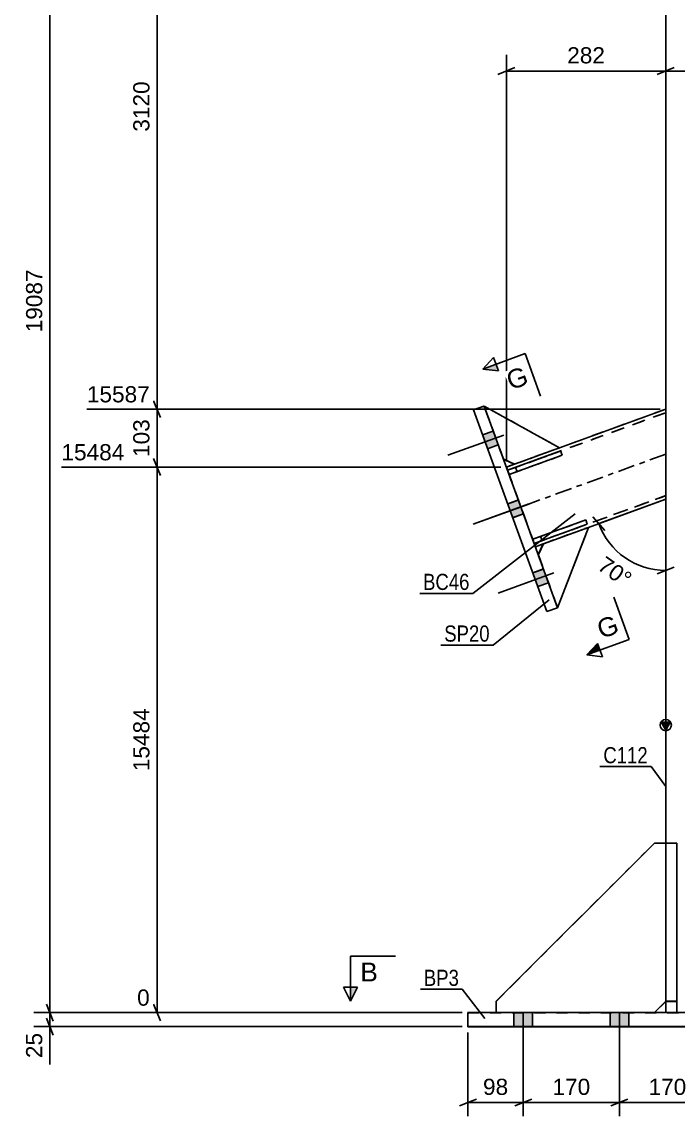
# Model space of a CAD drawing. Header units: millimetres. Extents: x -213 to 628, y -245 to 349.
# Drawn here: x 178.3 to 294.4, y -18.3 to 175.4 of the extents above; entities that cross this region are included whole.
import ezdxf

# ---------------------------------------------------------------- set-up
doc = ezdxf.new("R2010")
doc.units = ezdxf.units.MM
doc.linetypes.add('DXK_LINE_DOT2', pattern=[3.9198, 1.9599, -1.9599])
doc.linetypes.add('DXK_LINE_DOT3', pattern=[5.9187, 2.979, -0.9799, 0.9799, -0.9799])
doc.styles.add('Arial', font='ARIAL.TTF', dxfattribs={"height": 0.2})
doc.styles.add('Arial Narrow', font='ARIALN.TTF', dxfattribs={"height": 0.2})

# ---------------------------------------------------------------- blocks, each defined once
blk = doc.blocks.new('Part-284856677-1967 - 1873')
at = {"color": 2, "linetype": 'Continuous'}
for p, q in [((268.65, 83.82), (278.04, 87.24)), ((278.32, 86.49), (278.04, 87.24)), ((278.32, 86.49), (268.92, 83.07)), ((268.92, 83.07), (268.65, 83.82)), ((268.92, 83.07), (270.33, 83.58))]:
    blk.add_line(p, q, dxfattribs=at)
at = {"color": 7, "linetype": 'DXK_LINE_DOT2'}
for p, q in [((278.04, 87.24), (270.06, 84.33)), ((270.33, 83.58), (278.32, 86.49)), ((270.06, 84.33), (268.65, 83.82)), ((268.92, 83.07), (268.65, 83.82)), ((268.65, 83.82), (268.65, 83.82)), ((270.33, 83.58), (270.06, 84.33)), ((268.92, 83.07), (268.92, 83.07)), ((268.92, 83.07), (268.92, 83.07))]:
    blk.add_line(p, q, dxfattribs=at)
blk = doc.blocks.new('Part-284856677-1968 - 1873')
at = {"color": 7, "linetype": 'DXK_LINE_DOT2'}
for p, q in [((273.6, 99.45), (264.2, 96.03)), ((265.61, 96.55), (273.6, 99.45)), ((273.6, 99.45), (273.87, 98.7)), ((264.47, 95.28), (273.87, 98.7)), ((273.87, 98.7), (265.88, 95.8)), ((264.2, 96.03), (265.61, 96.55)), ((264.2, 96.03), (264.2, 96.03)), ((264.2, 96.03), (264.47, 95.28)), ((264.2, 96.03), (264.47, 95.28)), ((265.88, 95.8), (264.47, 95.28)), ((264.47, 95.28), (264.47, 95.28)), ((265.61, 96.55), (265.88, 95.8))]:
    blk.add_line(p, q, dxfattribs=at)
blk = doc.blocks.new('Part-284856677-2277 - 1873')
at = {"color": 7, "linetype": 'DXK_LINE_DOT2'}
for p, q in [((278.52, 85.92), (270.54, 83.02)), ((270.54, 83.02), (278.52, 85.92)), ((273.06, 71.7), (278.52, 85.92)), ((273.06, 71.7), (278.52, 85.92)), ((278.52, 85.92), (278.52, 85.92)), ((270.54, 83.02), (269.64, 81.09)), ((269.64, 81.09), (270.54, 83.02)), ((270.54, 83.02), (270.54, 83.02)), ((273.06, 71.7), (269.64, 81.09)), ((269.64, 81.09), (269.64, 81.09)), ((273.06, 71.7), (269.64, 81.09))]:
    blk.add_line(p, q, dxfattribs=at)
at = {"color": 2, "linetype": 'Continuous'}
blk.add_line((273.06, 71.7), (273.06, 71.7), dxfattribs=at)
blk.add_line((273.06, 71.7), (273.06, 71.7), dxfattribs=at)
blk.add_line((273.06, 71.7), (273.06, 71.7), dxfattribs=at)
blk = doc.blocks.new('Bolt-284856677-2093 - 1873')
at = {"linetype": 'Continuous'}
for points in [[(265.34, -2.49), (268.64, -2.49), (268.64, 0.01), (265.34, 0.01)], [(265.34, -2.49), (268.64, -2.49), (268.64, 0.01), (265.34, 0.01)], [(265.34, -2.49), (268.64, -2.49), (268.64, 0.01), (265.34, 0.01)], [(265.34, -2.5), (268.64, -2.5), (268.64, 0), (265.34, 0)], [(282.34, -2.49), (285.64, -2.49), (285.64, 0.01), (282.34, 0.01)], [(282.34, -2.49), (285.64, -2.49), (285.64, 0.01), (282.34, 0.01)], [(282.34, -2.49), (285.64, -2.49), (285.64, 0.01), (282.34, 0.01)], [(282.34, -2.5), (285.64, -2.5), (285.64, 0), (282.34, 0)], [(299.34, -2.49), (302.64, -2.49), (302.64, 0.01), (299.34, 0.01)], [(299.34, -2.49), (302.64, -2.49), (302.64, 0.01), (299.34, 0.01)], [(325.54, -2.49), (328.84, -2.49), (328.84, 0.01), (325.54, 0.01)], [(325.54, -2.49), (328.84, -2.49), (328.84, 0.01), (325.54, 0.01)], [(355.54, -2.49), (358.84, -2.49), (358.84, 0.01), (355.54, 0.01)], [(355.54, -2.49), (358.84, -2.49), (358.84, 0.01), (355.54, 0.01)], [(381.74, -2.49), (385.04, -2.49), (385.04, 0.01), (381.74, 0.01)], [(381.74, -2.49), (385.04, -2.49), (385.04, 0.01), (381.74, 0.01)], [(398.74, -2.49), (402.04, -2.49), (402.04, 0.01), (398.74, 0.01)], [(398.74, -2.49), (402.04, -2.49), (402.04, 0.01), (398.74, 0.01)], [(398.74, -2.49), (402.04, -2.49), (402.04, 0.01), (398.74, 0.01)], [(398.74, -2.5), (402.04, -2.5), (402.04, 0), (398.74, 0)], [(415.74, -2.49), (419.04, -2.49), (419.04, 0.01), (415.74, 0.01)], [(415.74, -2.49), (419.04, -2.49), (419.04, 0.01), (415.74, 0.01)], [(415.74, -2.49), (419.04, -2.49), (419.04, 0.01), (415.74, 0.01)], [(415.74, -2.5), (419.04, -2.5), (419.04, 0), (415.74, 0)], [(265.34, -2.5), (268.64, -2.5), (268.64, 0), (265.34, 0)], [(265.34, -2.51), (268.64, -2.51), (268.64, -0.01), (265.34, -0.01)], [(265.34, -2.51), (268.64, -2.51), (268.64, -0.01), (265.34, -0.01)], [(265.34, -2.51), (268.64, -2.51), (268.64, -0.01), (265.34, -0.01)], [(282.34, -2.5), (285.64, -2.5), (285.64, 0), (282.34, 0)], [(282.34, -2.51), (285.64, -2.51), (285.64, -0.01), (282.34, -0.01)], [(282.34, -2.51), (285.64, -2.51), (285.64, -0.01), (282.34, -0.01)], [(282.34, -2.51), (285.64, -2.51), (285.64, -0.01), (282.34, -0.01)], [(299.34, -2.51), (302.64, -2.51), (302.64, -0.01), (299.34, -0.01)], [(299.34, -2.51), (302.64, -2.51), (302.64, -0.01), (299.34, -0.01)], [(325.54, -2.51), (328.84, -2.51), (328.84, -0.01), (325.54, -0.01)], [(325.54, -2.51), (328.84, -2.51), (328.84, -0.01), (325.54, -0.01)], [(355.54, -2.51), (358.84, -2.51), (358.84, -0.01), (355.54, -0.01)], [(355.54, -2.51), (358.84, -2.51), (358.84, -0.01), (355.54, -0.01)], [(381.74, -2.51), (385.04, -2.51), (385.04, -0.01), (381.74, -0.01)], [(381.74, -2.51), (385.04, -2.51), (385.04, -0.01), (381.74, -0.01)], [(398.74, -2.5), (402.04, -2.5), (402.04, 0), (398.74, 0)], [(398.74, -2.51), (402.04, -2.51), (402.04, -0.01), (398.74, -0.01)], [(398.74, -2.51), (402.04, -2.51), (402.04, -0.01), (398.74, -0.01)], [(398.74, -2.51), (402.04, -2.51), (402.04, -0.01), (398.74, -0.01)], [(415.74, -2.5), (419.04, -2.5), (419.04, 0), (415.74, 0)], [(415.74, -2.51), (419.04, -2.51), (419.04, -0.01), (415.74, -0.01)], [(415.74, -2.51), (419.04, -2.51), (419.04, -0.01), (415.74, -0.01)], [(415.74, -2.51), (419.04, -2.51), (419.04, -0.01), (415.74, -0.01)]]:
    blk.add_hatch(color=1, dxfattribs=at).paths.add_polyline_path(points)
at = {"color": 1, "linetype": 'Continuous'}
for p, q in [((265.34, -2.49), (265.34, 0.01)), ((265.34, -2.49), (265.34, 0.01)), ((265.34, -2.49), (265.34, 0.01)), ((265.34, -2.5), (265.34, 0)), ((266.99, -4.39), (266.99, 0.01)), ((266.99, -4.39), (266.99, 0.01)), ((266.99, -4.39), (266.99, 0.01)), ((266.99, -4.4), (266.99, 0)), ((268.64, -2.49), (268.64, 0.01)), ((268.64, -2.49), (268.64, 0.01)), ((268.64, -2.49), (268.64, 0.01)), ((268.64, -2.5), (268.64, 0)), ((282.34, -2.49), (282.34, 0.01)), ((282.34, -2.49), (282.34, 0.01)), ((282.34, -2.49), (282.34, 0.01)), ((282.34, -2.5), (282.34, 0)), ((283.99, -4.39), (283.99, 0.01)), ((283.99, -4.39), (283.99, 0.01)), ((283.99, -4.39), (283.99, 0.01)), ((283.99, -4.4), (283.99, 0)), ((285.64, -2.49), (285.64, 0.01)), ((285.64, -2.49), (285.64, 0.01)), ((285.64, -2.49), (285.64, 0.01)), ((285.64, -2.5), (285.64, 0)), ((299.34, -2.49), (299.34, 0.01)), ((299.34, -2.49), (299.34, 0.01)), ((300.99, -4.39), (300.99, 0.01)), ((300.99, -4.39), (300.99, 0.01)), ((302.64, -2.49), (302.64, 0.01)), ((302.64, -2.49), (302.64, 0.01)), ((325.54, -2.49), (325.54, 0.01)), ((325.54, -2.49), (325.54, 0.01)), ((327.19, -4.39), (327.19, 0.01)), ((327.19, -4.39), (327.19, 0.01)), ((328.84, -2.49), (328.84, 0.01)), ((328.84, -2.49), (328.84, 0.01)), ((355.54, -2.49), (355.54, 0.01)), ((355.54, -2.49), (355.54, 0.01)), ((357.19, -4.39), (357.19, 0.01)), ((357.19, -4.39), (357.19, 0.01)), ((358.84, -2.49), (358.84, 0.01)), ((358.84, -2.49), (358.84, 0.01)), ((381.74, -2.49), (381.74, 0.01)), ((381.74, -2.49), (381.74, 0.01)), ((383.39, -4.39), (383.39, 0.01)), ((383.39, -4.39), (383.39, 0.01)), ((385.04, -2.49), (385.04, 0.01)), ((385.04, -2.49), (385.04, 0.01)), ((398.74, -2.49), (398.74, 0.01)), ((398.74, -2.49), (398.74, 0.01)), ((398.74, -2.49), (398.74, 0.01)), ((398.74, -2.5), (398.74, 0)), ((400.39, -4.39), (400.39, 0.01)), ((400.39, -4.39), (400.39, 0.01)), ((400.39, -4.39), (400.39, 0.01)), ((400.39, -4.4), (400.39, 0)), ((402.04, -2.49), (402.04, 0.01)), ((402.04, -2.49), (402.04, 0.01)), ((402.04, -2.49), (402.04, 0.01)), ((402.04, -2.5), (402.04, 0)), ((415.74, -2.49), (415.74, 0.01)), ((415.74, -2.49), (415.74, 0.01)), ((415.74, -2.49), (415.74, 0.01)), ((415.74, -2.5), (415.74, 0)), ((417.39, -4.39), (417.39, 0.01)), ((417.39, -4.39), (417.39, 0.01)), ((417.39, -4.39), (417.39, 0.01)), ((417.39, -4.4), (417.39, 0)), ((419.04, -2.49), (419.04, 0.01)), ((419.04, -2.49), (419.04, 0.01)), ((419.04, -2.49), (419.04, 0.01)), ((419.04, -2.5), (419.04, 0)), ((265.34, -2.5), (265.34, 0)), ((265.34, -2.51), (265.34, -0.01)), ((265.34, -2.51), (265.34, -0.01)), ((265.34, -2.51), (265.34, -0.01)), ((266.99, -4.4), (266.99, 0)), ((266.99, -4.41), (266.99, -0.01)), ((266.99, -4.41), (266.99, -0.01)), ((266.99, -4.41), (266.99, -0.01)), ((268.64, -2.5), (268.64, 0)), ((268.64, -2.51), (268.64, -0.01)), ((268.64, -2.51), (268.64, -0.01)), ((268.64, -2.51), (268.64, -0.01)), ((282.34, -2.5), (282.34, 0)), ((282.34, -2.51), (282.34, -0.01)), ((282.34, -2.51), (282.34, -0.01)), ((282.34, -2.51), (282.34, -0.01)), ((283.99, -4.4), (283.99, 0)), ((283.99, -4.41), (283.99, -0.01)), ((283.99, -4.41), (283.99, -0.01)), ((283.99, -4.41), (283.99, -0.01)), ((285.64, -2.5), (285.64, 0)), ((285.64, -2.51), (285.64, -0.01)), ((285.64, -2.51), (285.64, -0.01)), ((285.64, -2.51), (285.64, -0.01)), ((299.34, -2.51), (299.34, -0.01)), ((299.34, -2.51), (299.34, -0.01)), ((300.99, -4.41), (300.99, -0.01)), ((300.99, -4.41), (300.99, -0.01)), ((302.64, -2.51), (302.64, -0.01)), ((302.64, -2.51), (302.64, -0.01)), ((325.54, -2.51), (325.54, -0.01)), ((325.54, -2.51), (325.54, -0.01)), ((327.19, -4.41), (327.19, -0.01)), ((327.19, -4.41), (327.19, -0.01)), ((328.84, -2.51), (328.84, -0.01)), ((328.84, -2.51), (328.84, -0.01)), ((355.54, -2.51), (355.54, -0.01)), ((355.54, -2.51), (355.54, -0.01)), ((357.19, -4.41), (357.19, -0.01)), ((357.19, -4.41), (357.19, -0.01)), ((358.84, -2.51), (358.84, -0.01)), ((358.84, -2.51), (358.84, -0.01)), ((381.74, -2.51), (381.74, -0.01)), ((381.74, -2.51), (381.74, -0.01)), ((383.39, -4.41), (383.39, -0.01)), ((383.39, -4.41), (383.39, -0.01)), ((385.04, -2.51), (385.04, -0.01)), ((385.04, -2.51), (385.04, -0.01)), ((398.74, -2.5), (398.74, 0)), ((398.74, -2.51), (398.74, -0.01)), ((398.74, -2.51), (398.74, -0.01)), ((398.74, -2.51), (398.74, -0.01)), ((400.39, -4.4), (400.39, 0)), ((400.39, -4.41), (400.39, -0.01)), ((400.39, -4.41), (400.39, -0.01)), ((400.39, -4.41), (400.39, -0.01)), ((402.04, -2.5), (402.04, 0)), ((402.04, -2.51), (402.04, -0.01)), ((402.04, -2.51), (402.04, -0.01)), ((402.04, -2.51), (402.04, -0.01)), ((415.74, -2.5), (415.74, 0)), ((415.74, -2.51), (415.74, -0.01)), ((415.74, -2.51), (415.74, -0.01)), ((415.74, -2.51), (415.74, -0.01)), ((417.39, -4.4), (417.39, 0)), ((417.39, -4.41), (417.39, -0.01)), ((417.39, -4.41), (417.39, -0.01)), ((417.39, -4.41), (417.39, -0.01)), ((419.04, -2.5), (419.04, 0)), ((419.04, -2.51), (419.04, -0.01)), ((419.04, -2.51), (419.04, -0.01)), ((419.04, -2.51), (419.04, -0.01))]:
    blk.add_line(p, q, dxfattribs=at)
blk = doc.blocks.new('Part-284856677-1966 - 1873')
at = {"color": 2, "linetype": 'Continuous'}
for p, q in [((264.2, 96.04), (273.6, 99.46)), ((273.87, 98.71), (273.6, 99.46)), ((273.87, 98.71), (264.47, 95.29)), ((264.47, 95.29), (264.2, 96.04)), ((264.48, 95.29), (265.88, 95.8))]:
    blk.add_line(p, q, dxfattribs=at)
at = {"color": 7, "linetype": 'DXK_LINE_DOT2'}
for p, q in [((273.6, 99.46), (265.61, 96.55)), ((265.88, 95.8), (273.87, 98.71)), ((265.61, 96.55), (264.2, 96.04)), ((264.47, 95.29), (264.2, 96.04)), ((264.2, 96.04), (264.2, 96.04)), ((264.47, 95.29), (264.48, 95.29)), ((264.47, 95.29), (264.47, 95.29)), ((265.88, 95.8), (265.61, 96.55))]:
    blk.add_line(p, q, dxfattribs=at)
blk = doc.blocks.new('Part-284856677-1991 - 1873')
at = {"color": 2, "linetype": 'Continuous'}
for p, q in [((257.19, -2.52), (257.19, 0.02)), ((257.19, 0.02), (427.19, 0.02)), ((427.19, -2.52), (427.19, 0.02)), ((257.19, -2.48), (257.19, -2.52)), ((427.19, -2.48), (257.19, -2.48)), ((257.19, -2.52), (427.19, -2.52)), ((427.19, -2.48), (427.19, -2.52))]:
    blk.add_line(p, q, dxfattribs=at)
at = {"color": 7, "linetype": 'DXK_LINE_DOT2'}
blk.add_line((257.19, -0.02), (427.19, -0.02), dxfattribs=at)
blk = doc.blocks.new('Part-284856677-1992 - 1873')
at = {"color": 2, "linetype": 'Continuous'}
for p, q in [((292.19, 30.01), (292.19, 0.01)), ((292.19, 30.01), (294.19, 30.01)), ((294.19, 30.01), (294.19, 0.01)), ((292.19, 2.01), (294.19, 2.01))]:
    blk.add_line(p, q, dxfattribs=at)
at = {"color": 7, "linetype": 'DXK_LINE_DOT2'}
for p, q in [((294.19, 30.01), (292.19, 30.01)), ((292.19, 2.01), (294.19, 2.01)), ((292.19, 0.01), (292.19, 0.01)), ((292.19, 0.01), (294.19, 0.01)), ((294.19, 0.01), (292.19, 0.01)), ((294.19, 0.01), (294.19, 0.01))]:
    blk.add_line(p, q, dxfattribs=at)
blk = doc.blocks.new('Part-284856677-1993 - 1873')
at = {"color": 7, "linetype": 'DXK_LINE_DOT2'}
for p, q in [((262.19, 1.99), (290.19, 29.99)), ((290.19, 29.99), (262.19, 1.99)), ((290.19, 29.99), (292.19, 29.99)), ((290.19, 29.99), (290.19, 29.99)), ((292.19, 29.99), (290.19, 29.99)), ((292.19, 29.99), (292.19, 1.99)), ((262.19, -0.01), (262.19, 1.99)), ((292.19, 1.99), (290.19, -0.01)), ((290.19, -0.01), (290.21, 0.02)), ((290.19, -0.01), (262.19, -0.01)), ((262.19, -0.01), (290.19, -0.01)), ((290.19, -0.01), (290.19, -0.01))]:
    blk.add_line(p, q, dxfattribs=at)
at = {"color": 2, "linetype": 'Continuous'}
blk.add_line((290.21, 0.02), (292.19, 1.99), dxfattribs=at)
blk = doc.blocks.new('Part-284856677-2217 - 1873')
at = {"color": 2, "linetype": 'Continuous'}
for p, q in [((258.18, 106.73), (260.06, 107.41)), ((258.18, 106.72), (258.18, 106.73)), ((258.18, 106.73), (271.18, 71.02)), ((258.18, 106.72), (258.19, 106.72)), ((258.18, 106.72), (271.18, 71.01)), ((260.06, 107.41), (273.06, 71.7)), ((273.06, 71.7), (271.18, 71.02)), ((273.06, 71.69), (273.06, 71.7)), ((271.18, 71.01), (273.06, 71.69)), ((271.18, 71.02), (271.18, 71.01)), ((273.06, 71.69), (273.06, 71.7))]:
    blk.add_line(p, q, dxfattribs=at)
at = {"color": 7, "linetype": 'DXK_LINE_DOT2'}
for p in [(258.19, 106.72), (260.06, 107.41), (273.06, 71.7)]:
    blk.add_line(p, (260.06, 107.4), dxfattribs=at)
blk = doc.blocks.new('Part-284856677-1996 - 1873')
at = {"color": 7, "linetype": 'DXK_LINE_DOT2'}
for p, q in [((292.19, 29.99), (292.19, -0.01)), ((292.19, 29.99), (294.19, 29.99)), ((294.19, 29.99), (292.19, 29.99)), ((294.19, 29.99), (294.19, -0.01)), ((292.19, 1.99), (294.19, 1.99)), ((292.19, 1.99), (294.19, 1.99)), ((292.19, -0.01), (292.19, 0.02)), ((294.19, -0.01), (294.19, 0.02)), ((294.19, -0.01), (292.19, -0.01)), ((292.19, -0.01), (294.19, -0.01))]:
    blk.add_line(p, q, dxfattribs=at)
blk = doc.blocks.new('Part-284856677-1997 - 1873')
at = {"color": 2, "linetype": 'Continuous'}
for p, q in [((290.19, 30.01), (262.19, 2.01)), ((290.19, 30.01), (290.19, 30.01)), ((292.19, 30.01), (290.19, 30.01)), ((262.19, 2.01), (262.19, 2.01)), ((262.19, 2.01), (262.19, 0.02)), ((290.19, 0.02), (292.19, 2.01))]:
    blk.add_line(p, q, dxfattribs=at)
at = {"color": 7, "linetype": 'DXK_LINE_DOT2'}
for p, q in [((262.19, 2.01), (290.19, 30.01)), ((290.19, 30.01), (292.19, 30.01)), ((292.19, 30.01), (292.19, 2.01)), ((292.19, 2.01), (290.19, 0.01)), ((262.19, 0.02), (262.19, 0.01)), ((290.19, 0.01), (262.19, 0.01)), ((262.19, 0.01), (290.19, 0.01)), ((290.19, 0.01), (290.19, 0.02)), ((290.19, 0.01), (290.19, 0.01))]:
    blk.add_line(p, q, dxfattribs=at)
blk = doc.blocks.new('Part-284856677-2086 - 1873')
at = {"linetype": 'Continuous'}
blk.add_hatch(color=2, dxfattribs=at).paths.add_polyline_path([(292.19, 50.02), (291.39, 51.42), (292.99, 51.42)])
at = {"color": 2, "linetype": 'Continuous'}
for p, q in [((292.19, 252.06), (292.19, 168.44)), ((292.19, 167.44), (292.19, 51.01)), ((292.19, 50.02), (291.39, 51.42)), ((291.39, 51.42), (292.99, 51.42)), ((292.99, 51.42), (292.19, 50.02)), ((292.19, 50.01), (292.19, 30.01))]:
    blk.add_line(p, q, dxfattribs=at)
at = {"color": 7, "linetype": 'DXK_LINE_DOT2'}
for p, q in [((292.19, 30.01), (292.19, -0.01)), ((292.19, -0.01), (292.19, 0.01)), ((292.55, 0.01), (292.19, 0.01)), ((293.59, 0.01), (292.55, 0.01)), ((295.15, 0.01), (293.59, 0.01)), ((292.19, -0.01), (292.55, -0.01)), ((292.55, -0.01), (293.59, -0.01)), ((293.59, -0.01), (295.15, -0.01))]:
    blk.add_line(p, q, dxfattribs=at)
at = {"color": 2, "linetype": 'Continuous'}
blk.add_circle((292.19, 50.92), 1, dxfattribs=at)
blk = doc.blocks.new('Part-284856677-2207 - 1873')
at = {"color": 7, "linetype": 'DXK_LINE_DOT2'}
for p, q in [((292.19, 106.86), (264, 96.6)), ((292.19, 106.86), (292.19, 106.86)), ((292.19, 106.86), (292.19, 90.9)), ((264.2, 96.03), (292.19, 106.22)), ((292.19, 106.22), (264.2, 96.04)), ((273.39, 100.02), (265.41, 97.11)), ((264, 96.6), (264, 96.6)), ((264.03, 96.51), (264, 96.6)), ((264, 96.6), (264.03, 96.51)), ((264.12, 96.27), (264.03, 96.51)), ((264.03, 96.51), (264.12, 96.27)), ((264.25, 95.9), (264.12, 96.27)), ((264.12, 96.27), (264.2, 96.03)), ((264.2, 96.04), (264.2, 96.03)), ((264.2, 96.04), (264.22, 95.99)), ((264.2, 96.03), (268.87, 83.2)), ((264.22, 95.99), (264.2, 96.03)), ((264.22, 95.99), (264.26, 95.87)), ((264.26, 95.87), (264.22, 95.99)), ((264.25, 95.9), (268.87, 83.2)), ((264.26, 95.87), (268.79, 83.41)), ((264.26, 95.87), (264.33, 95.69)), ((264.33, 95.69), (268.86, 83.23)), ((292.19, 91.54), (268.92, 83.07)), ((268.92, 83.07), (292.19, 91.53)), ((278.52, 85.92), (270.53, 83.02)), ((278.52, 85.93), (270.54, 83.02)), ((268.86, 83.23), (268.79, 83.41)), ((268.86, 83.23), (268.91, 83.11)), ((268.91, 83.11), (268.86, 83.23)), ((268.87, 83.2), (269.01, 82.83)), ((269.01, 82.84), (268.87, 83.2)), ((268.91, 83.11), (268.92, 83.07)), ((268.92, 83.07), (268.91, 83.11)), ((268.92, 83.07), (268.92, 83.07)), ((269.1, 82.59), (269.01, 82.84)), ((269.01, 82.83), (269.1, 82.59)), ((269.1, 82.59), (269.13, 82.5)), ((269.13, 82.5), (269.1, 82.59)), ((269.13, 82.5), (269.13, 82.5)), ((269.13, 82.5), (269.13, 82.5))]:
    blk.add_line(p, q, dxfattribs=at)
at = {"color": 2, "linetype": 'Continuous'}
for p, q in [((292.19, 106.86), (273.39, 100.02)), ((265.41, 97.11), (264, 96.6)), ((292.19, 90.9), (278.52, 85.93)), ((292.19, 90.9), (278.52, 85.92)), ((270.54, 83.02), (269.13, 82.5)), ((270.53, 83.02), (269.13, 82.5))]:
    blk.add_line(p, q, dxfattribs=at)
at = {"color": 7, "linetype": 'DXK_LINE_DOT3'}
blk.add_line((292.19, 98.88), (266.56, 89.55), dxfattribs=at)
blk = doc.blocks.new('Bolt-284856677-2218 - 1873')
at = {"linetype": 'Continuous'}
for points in [[(262.56, 100.54), (261.67, 102.99), (259.79, 102.3), (260.68, 99.86)], [(262.56, 100.55), (261.67, 102.99), (259.79, 102.31), (260.68, 99.86)], [(262.56, 100.55), (261.67, 102.99), (259.79, 102.31), (260.68, 99.86)], [(267.01, 88.33), (266.12, 90.78), (264.24, 90.09), (265.13, 87.65)], [(267.01, 88.33), (266.12, 90.77), (264.24, 90.09), (265.13, 87.64)], [(271.45, 76.11), (270.56, 78.56), (268.68, 77.87), (269.57, 75.43)], [(271.45, 76.12), (270.56, 78.56), (268.68, 77.88), (269.57, 75.43)], [(271.45, 76.11), (270.56, 78.55), (268.68, 77.87), (269.57, 75.43)]]:
    blk.add_hatch(color=1, dxfattribs=at).paths.add_polyline_path(points)
at = {"color": 1, "linetype": 'Continuous'}
for p, q in [((261.67, 102.99), (259.79, 102.3)), ((261.67, 102.99), (259.79, 102.31)), ((261.67, 102.99), (259.79, 102.31)), ((263.52, 102.28), (253.66, 98.69)), ((263.52, 102.28), (253.66, 98.69)), ((263.52, 102.28), (253.66, 98.69)), ((262.56, 100.55), (260.68, 99.86)), ((262.56, 100.55), (260.68, 99.86)), ((262.56, 100.54), (260.68, 99.86)), ((267.97, 90.07), (258.1, 86.48)), ((267.97, 90.06), (258.1, 86.47)), ((266.12, 90.78), (264.24, 90.09)), ((266.12, 90.77), (264.24, 90.09)), ((267.01, 88.33), (265.13, 87.64)), ((267.01, 88.33), (265.13, 87.65)), ((272.42, 77.85), (262.55, 74.25)), ((272.42, 77.85), (262.55, 74.26)), ((272.42, 77.85), (262.55, 74.26)), ((270.56, 78.56), (268.68, 77.87)), ((270.56, 78.56), (268.68, 77.88)), ((270.56, 78.55), (268.68, 77.87)), ((271.45, 76.12), (269.57, 75.43)), ((271.45, 76.11), (269.57, 75.43)), ((271.45, 76.11), (269.57, 75.43))]:
    blk.add_line(p, q, dxfattribs=at)
blk = doc.blocks.new('Part-284856677-2278 - 1873')
at = {"color": 2, "linetype": 'Continuous'}
for p, q in [((270.54, 83.02), (278.52, 85.93)), ((273.06, 71.7), (278.52, 85.93)), ((278.52, 85.93), (278.52, 85.93)), ((269.64, 81.1), (270.54, 83.02)), ((270.54, 83.02), (270.54, 83.02)), ((273.06, 71.7), (273.06, 71.7)), ((273.06, 71.7), (273.06, 71.7)), ((273.06, 71.7), (273.06, 71.7))]:
    blk.add_line(p, q, dxfattribs=at)
at = {"color": 7, "linetype": 'DXK_LINE_DOT2'}
for p, q in [((270.54, 83.02), (278.52, 85.93)), ((273.06, 71.7), (278.52, 85.93)), ((269.64, 81.1), (270.54, 83.02)), ((269.64, 81.1), (269.64, 81.1)), ((273.06, 71.7), (269.64, 81.1)), ((269.64, 81.1), (269.64, 81.1)), ((273.06, 71.7), (269.64, 81.1)), ((273.06, 71.7), (273.06, 71.7)), ((273.06, 71.7), (273.06, 71.7))]:
    blk.add_line(p, q, dxfattribs=at)
blk = doc.blocks.new('Part-284856677-2279 - 1873')
at = {"color": 7, "linetype": 'DXK_LINE_DOT2'}
for p, q in [((263.48, 98.01), (260.06, 107.4)), ((260.06, 107.4), (273.39, 100.02)), ((260.06, 107.4), (260.06, 107.4)), ((260.06, 107.4), (263.48, 98.01)), ((273.39, 100.02), (260.06, 107.4)), ((273.39, 100.02), (265.41, 97.11)), ((265.41, 97.11), (273.39, 100.02)), ((273.39, 100.02), (273.39, 100.02)), ((265.41, 97.11), (263.48, 98.01)), ((263.48, 98.01), (263.48, 98.01)), ((263.48, 98.01), (263.49, 98.01)), ((265.4, 97.11), (265.41, 97.11)), ((265.41, 97.11), (265.41, 97.11))]:
    blk.add_line(p, q, dxfattribs=at)
at = {"color": 2, "linetype": 'Continuous'}
blk.add_line((263.49, 98.01), (265.4, 97.11), dxfattribs=at)
blk = doc.blocks.new('Part-284856677-2280 - 1873')
at = {"color": 2, "linetype": 'Continuous'}
for p, q in [((260.06, 107.41), (273.39, 100.02)), ((265.41, 97.11), (273.39, 100.02)), ((273.39, 100.02), (273.39, 100.02)), ((263.48, 98.01), (265.41, 97.11)), ((265.41, 97.11), (265.41, 97.11))]:
    blk.add_line(p, q, dxfattribs=at)
at = {"color": 7, "linetype": 'DXK_LINE_DOT2'}
for p, q in [((263.48, 98.01), (260.06, 107.41)), ((260.06, 107.41), (273.39, 100.02)), ((260.06, 107.41), (260.06, 107.41)), ((260.06, 107.41), (263.48, 98.01)), ((260.06, 107.41), (260.06, 107.41)), ((273.39, 100.02), (265.41, 97.11)), ((265.41, 97.11), (263.48, 98.01)), ((263.48, 98.01), (263.48, 98.01)), ((263.48, 98.01), (263.48, 98.01))]:
    blk.add_line(p, q, dxfattribs=at)
blk = doc.blocks.new('Part-284856677-2281 - 1873')
at = {"color": 7, "linetype": 'DXK_LINE_DOT2'}
for p, q in [((278.04, 87.24), (268.65, 83.82)), ((270.06, 84.33), (278.04, 87.24)), ((278.04, 87.24), (278.32, 86.49)), ((268.92, 83.06), (278.32, 86.49)), ((278.32, 86.49), (270.33, 83.58)), ((268.65, 83.82), (270.06, 84.33)), ((268.65, 83.82), (268.65, 83.82)), ((268.65, 83.82), (268.92, 83.07)), ((268.65, 83.82), (268.92, 83.06)), ((270.33, 83.58), (268.92, 83.07)), ((270.06, 84.33), (270.33, 83.58)), ((268.92, 83.06), (268.92, 83.07)), ((268.92, 83.06), (268.92, 83.06))]:
    blk.add_line(p, q, dxfattribs=at)
blk = doc.blocks.new('StraightDimension-284856677-2307 - 1873')
at = {"color": 7, "linetype": 'Continuous'}
for p, q in [((264, 97.6), (264, 169.59)), ((292.19, 121.02), (292.19, 169.59)), ((265.5, 167.34), (262.5, 166.14)), ((264, 166.74), (292.19, 166.74)), ((290.69, 166.14), (293.69, 167.34))]:
    blk.add_line(p, q, dxfattribs=at)
at = {"color": 0}
blk.add_wipeout([(282.03, 167.49), (282.03, 171.69), (274.16, 171.69), (274.16, 167.49)], dxfattribs=at)
at = {"color": 3, "style": 'Arial'}
blk.add_text('282', height=2.865, dxfattribs=at).set_placement((274.76, 168.09))
blk = doc.blocks.new('StraightDimension-284856677-2543 - 1873')
at = {"color": 7, "linetype": 'Continuous'}
for p, q in [((202.77, 212.53), (201.57, 215.53)), ((234.8, 214.03), (189.75, 214.03)), ((202.17, 106.86), (202.17, 214.03)), ((291.19, 106.86), (189.75, 106.86)), ((201.57, 108.36), (202.77, 105.36))]:
    blk.add_line(p, q, dxfattribs=at)
at = {"color": 0, "linetype": 'Continuous'}
blk.add_wipeout([(201.47, 214.63), (201.47, 218.83), (189.15, 218.83), (189.15, 214.63)], dxfattribs=at)
at = {"color": 0}
blk.add_wipeout([(201.42, 165.49), (197.22, 165.49), (197.22, 155.4), (201.42, 155.4)], dxfattribs=at)
at = {"color": 3, "linetype": 'Continuous', "style": 'Arial'}
blk.add_text('18707', height=2.865, dxfattribs=at).set_placement((189.75, 215.23))
at = {"color": 3, "style": 'Arial'}
blk.add_text('3120', height=2.865, rotation=90.0002, dxfattribs=at).set_placement((200.82, 156))
blk = doc.blocks.new('StraightDimension-284856677-2285 - 1873')
at = {"color": 7, "linetype": 'Continuous'}
for p, q in [((292.19, 121.02), (292.19, 169.59)), ((342.19, 155.66), (342.19, 169.59)), ((293.69, 167.34), (290.69, 166.14)), ((292.19, 166.74), (342.19, 166.74)), ((340.69, 166.14), (343.69, 167.34))]:
    blk.add_line(p, q, dxfattribs=at)
at = {"color": 0}
blk.add_wipeout([(321.12, 167.49), (321.12, 171.69), (313.25, 171.69), (313.25, 167.49)], dxfattribs=at)
at = {"color": 3, "style": 'Arial'}
blk.add_text('500', height=2.865, dxfattribs=at).set_placement((313.85, 168.09))
blk = doc.blocks.new('StraightDimension-284856677-2314 - 1873')
at = {"color": 7, "linetype": 'Continuous'}
for p, q in [((257.19, -3.52), (257.19, -18.33)), ((266.99, -2.25), (266.99, -18.33)), ((255.69, -16.53), (258.69, -15.33)), ((268.49, -15.33), (265.49, -16.53)), ((257.19, -15.93), (266.99, -15.93))]:
    blk.add_line(p, q, dxfattribs=at)
at = {"color": 0}
blk.add_wipeout([(264.91, -15.18), (264.91, -10.98), (259.26, -10.98), (259.26, -15.18)], dxfattribs=at)
at = {"color": 3, "style": 'Arial'}
blk.add_text('98', height=2.865, dxfattribs=at).set_placement((259.86, -14.58))
blk = doc.blocks.new('StraightDimension-284856677-2322 - 1873')
at = {"color": 7, "linetype": 'Continuous'}
for p, q in [((266.99, -2.25), (266.99, -18.33)), ((283.99, -4.35), (283.99, -18.33)), ((268.49, -15.33), (265.49, -16.53)), ((282.49, -16.53), (285.49, -15.33)), ((266.99, -15.93), (283.99, -15.93))]:
    blk.add_line(p, q, dxfattribs=at)
at = {"color": 0}
blk.add_wipeout([(279.42, -15.18), (279.42, -10.98), (271.55, -10.98), (271.55, -15.18)], dxfattribs=at)
at = {"color": 3, "style": 'Arial'}
blk.add_text('170', height=2.865, dxfattribs=at).set_placement((272.15, -14.58))
blk = doc.blocks.new('StraightDimension-284856677-2335 - 1873')
at = {"color": 7, "linetype": 'Continuous'}
for p, q in [((283.99, -4.35), (283.99, -18.33)), ((300.99, -4.35), (300.99, -18.33)), ((285.49, -15.33), (282.49, -16.53)), ((299.49, -16.53), (302.49, -15.33)), ((283.99, -15.93), (300.99, -15.93))]:
    blk.add_line(p, q, dxfattribs=at)
at = {"color": 0}
blk.add_wipeout([(296.42, -15.18), (296.42, -10.98), (288.55, -10.98), (288.55, -15.18)], dxfattribs=at)
at = {"color": 3, "style": 'Arial'}
blk.add_text('170', height=2.865, dxfattribs=at).set_placement((289.15, -14.58))
blk = doc.blocks.new('StraightDimension-284856677-2442 - 1873')
at = {"color": 7, "linetype": 'Continuous'}
for p, q in [((183.2, 0), (183.2, 252.06)), ((256.19, 0), (180.35, 0)), ((182.6, 1.5), (183.8, -1.5))]:
    blk.add_line(p, q, dxfattribs=at)
at = {"color": 0}
blk.add_wipeout([(182.45, 132.19), (178.25, 132.19), (178.25, 119.87), (182.45, 119.87)], dxfattribs=at)
at = {"color": 3, "style": 'Arial'}
blk.add_text('19087', height=2.865, rotation=90.0002, dxfattribs=at).set_placement((181.85, 120.47))
blk = doc.blocks.new('StraightDimension-284856677-2460 - 1873')
at = {"color": 7, "linetype": 'Continuous'}
for p, q in [((256.19, 0), (180.35, 0)), ((182.6, 1.5), (183.8, -1.5)), ((183.2, -2.48), (183.2, 0)), ((183.8, -3.98), (182.6, -0.98)), ((256.19, -2.48), (180.35, -2.48))]:
    blk.add_line(p, q, dxfattribs=at)
at = {"color": 0}
blk.add_wipeout([(182.45, -3.01), (178.25, -3.01), (178.25, -8.66), (182.45, -8.66)], dxfattribs=at)
at = {"color": 7, "linetype": 'Continuous'}
blk.add_line((183.2, -2.48), (183.2, -9.18), dxfattribs=at)
blk.add_line((183.2, -2.48), (183.2, -9.18), dxfattribs=at)
at = {"color": 3, "style": 'Arial'}
blk.add_text('25', height=2.865, rotation=90.0002, dxfattribs=at).set_placement((181.85, -8.06))
blk = doc.blocks.new('StraightDimension-284856677-2549 - 1873')
at = {"color": 7, "linetype": 'Continuous'}
for p, q in [((291.19, 106.86), (189.75, 106.86)), ((201.57, 108.36), (202.77, 105.36)), ((202.17, 96.6), (202.17, 106.86)), ((202.77, 95.1), (201.57, 98.1)), ((263, 96.6), (185.25, 96.6))]:
    blk.add_line(p, q, dxfattribs=at)
at = {"color": 0, "linetype": 'Continuous'}
blk.add_wipeout([(201.47, 107.46), (201.47, 111.66), (189.15, 111.66), (189.15, 107.46)], dxfattribs=at)
at = {"color": 0}
blk.add_wipeout([(201.42, 105.66), (197.22, 105.66), (197.22, 97.79), (201.42, 97.79)], dxfattribs=at)
at = {"color": 3, "linetype": 'Continuous', "style": 'Arial'}
blk.add_text('15587', height=2.865, dxfattribs=at).set_placement((189.75, 108.06))
at = {"color": 3, "style": 'Arial'}
blk.add_text('103', height=2.865, rotation=90.0002, dxfattribs=at).set_placement((200.82, 98.39))
blk = doc.blocks.new('StraightDimension-284856677-2555 - 1873')
at = {"color": 7, "linetype": 'Continuous'}
for p, q in [((202.77, 95.1), (201.57, 98.1)), ((263, 96.6), (185.25, 96.6)), ((202.17, 0.02), (202.17, 96.6)), ((256.19, 0.02), (198.64, 0.02)), ((201.57, 1.52), (202.77, -1.48))]:
    blk.add_line(p, q, dxfattribs=at)
at = {"color": 0, "linetype": 'Continuous'}
for points in [[(196.97, 97.2), (196.97, 101.4), (184.65, 101.4), (184.65, 97.2)], [(201.47, 0.62), (201.47, 4.82), (198.04, 4.82), (198.04, 0.62)]]:
    blk.add_wipeout(points, dxfattribs=at)
at = {"color": 0}
blk.add_wipeout([(201.42, 54.47), (197.22, 54.47), (197.22, 42.15), (201.42, 42.15)], dxfattribs=at)
at = {"color": 3, "linetype": 'Continuous', "style": 'Arial'}
for s, height, p in [('15484', 2.865, (185.25, 97.8)), ('0', 2.87, (198.64, 1.22))]:
    blk.add_text(s, height=height, dxfattribs=at).set_placement(p)
at = {"color": 3, "style": 'Arial'}
blk.add_text('15484', height=2.865, rotation=90.0002, dxfattribs=at).set_placement((200.82, 42.75))
blk = doc.blocks.new('AngleDimension-284856677-2749 - 1873')
at = {"color": 7, "linetype": 'Continuous'}
for p, q in [((280.35, 86.59), (292.19, 90.9)), ((291.25, 90.56), (280.35, 86.59)), ((292.19, 78.3), (292.19, 90.9)), ((281.43, 85.38), (279.27, 87.79)), ((290.69, 77.7), (293.69, 78.9))]:
    blk.add_line(p, q, dxfattribs=at)
blk.add_arc((292.19, 90.9), 12.6, 200.0136, 270, dxfattribs=at)
at = {"color": 0}
blk.add_wipeout([(285.01, 74.32), (287.41, 77.76), (281.48, 81.92), (279.07, 78.48)], dxfattribs=at)
at = {"color": 3, "style": 'Arial'}
blk.add_text('70°', height=2.865, rotation=-34.9905, dxfattribs=at).set_placement((279.9, 78.63))
blk = doc.blocks.new('Mark-284856677-1987 - 1873')
at = {"color": 0}
blk.add_wipeout([(255.6, 4.72), (255.6, 7.72), (249.39, 7.72), (249.39, 4.72)], dxfattribs=at)
blk.add_wipeout([(255.6, 4.72), (255.6, 7.72), (249.39, 7.72), (249.39, 4.72)], dxfattribs=at)
at = {"color": 30, "linetype": 'Continuous'}
for p in [(248.79, 4.12), (260.18, -1.05)]:
    blk.add_line(p, (256.2, 4.12), dxfattribs=at)
at = {"color": 3, "style": 'Arial Narrow'}
blk.add_text('BP3', height=2.863, dxfattribs=at).set_placement((249.39, 4.72))
blk = doc.blocks.new('Mark-284856677-2213 - 1873')
at = {"color": 0}
blk.add_wipeout([(261.04, 65.69), (261.04, 68.69), (253, 68.69), (253, 65.69)], dxfattribs=at)
blk.add_wipeout([(261.04, 65.69), (261.04, 68.69), (253, 68.69), (253, 65.69)], dxfattribs=at)
at = {"color": 30, "linetype": 'Continuous'}
for p in [(271.59, 73.1), (252.4, 65.09)]:
    blk.add_line(p, (261.64, 65.09), dxfattribs=at)
at = {"color": 3, "style": 'Arial Narrow'}
blk.add_text('SP20', height=2.863, dxfattribs=at).set_placement((253, 65.69))
blk = doc.blocks.new('SectionMark-284856677-2801 - 1873')
at = {"linetype": 'Continuous'}
blk.add_hatch(color=6, dxfattribs=at).paths.add_polyline_path([(262.16, 114.81), (262.58, 113.63), (259.81, 113.95)])
at = {"color": 6, "linetype": 'Continuous'}
for p, q in [((259.81, 113.95), (261.73, 115.98)), ((262.58, 113.63), (261.73, 115.98)), ((259.81, 113.95), (262.58, 113.63)), ((281.01, 63.01), (278.23, 63.33))]:
    blk.add_line(p, q, dxfattribs=at)
at = {"color": 0, "linetype": 'Continuous'}
for points in [[(268.18, 111.42), (266.98, 114.7), (263.57, 113.46), (264.77, 110.17)], [(284.21, 67.37), (283.01, 70.66), (279.6, 69.42), (280.8, 66.13)]]:
    blk.add_wipeout(points, dxfattribs=at)
at = {"linetype": 'Continuous'}
blk.add_hatch(color=6, dxfattribs=at).paths.add_polyline_path([(280.15, 65.36), (280.58, 64.19), (278.23, 63.33)])
at = {"color": 6, "linetype": 'Continuous'}
for p, q in [((267.33, 116.69), (259.81, 113.95)), ((267.33, 116.69), (270.06, 109.17)), ((285.75, 66.07), (283.01, 73.59)), ((285.75, 66.07), (278.23, 63.33)), ((278.23, 63.33), (280.15, 65.36)), ((280.15, 65.36), (281.01, 63.01))]:
    blk.add_line(p, q, dxfattribs=at)
at = {"color": 3, "linetype": 'Continuous', "style": 'Arial'}
for p in [(264.77, 110.17), (280.8, 66.13)]:
    blk.add_text('G', height=3.34, rotation=20.002, dxfattribs=at).set_placement(p)
blk = doc.blocks.new('Mark-284856677-2082 - 1873')
at = {"color": 0}
blk.add_wipeout([(289.01, 44.15), (289.01, 47.15), (281.16, 47.15), (281.16, 44.15)], dxfattribs=at)
blk.add_wipeout([(289.01, 44.15), (289.01, 47.15), (281.16, 47.15), (281.16, 44.15)], dxfattribs=at)
at = {"color": 30, "linetype": 'Continuous'}
for p in [(280.56, 43.55), (292.24, 40.01)]:
    blk.add_line(p, (289.61, 43.55), dxfattribs=at)
at = {"color": 3, "style": 'Arial Narrow'}
blk.add_text('C112', height=2.863, dxfattribs=at).set_placement((281.16, 44.15))
blk = doc.blocks.new('Mark-284856677-2203 - 1873')
at = {"color": 0}
blk.add_wipeout([(257.47, 74.84), (257.47, 77.84), (249.25, 77.84), (249.25, 74.84)], dxfattribs=at)
blk.add_wipeout([(257.47, 74.84), (257.47, 77.84), (249.25, 77.84), (249.25, 74.84)], dxfattribs=at)
at = {"color": 30, "linetype": 'Continuous'}
for p in [(276.19, 88.35), (248.65, 74.24)]:
    blk.add_line(p, (258.07, 74.24), dxfattribs=at)
at = {"color": 3, "style": 'Arial Narrow'}
blk.add_text('BC46', height=2.863, dxfattribs=at).set_placement((249.25, 74.84))
blk = doc.blocks.new('SectionMark-284856677-10064 - 1873')
at = {"linetype": 'Continuous'}
for points in [[(236.39, 4.51), (237.64, 4.51), (236.39, 2.01)], [(430.57, 4.51), (431.82, 4.51), (431.82, 2.01)]]:
    blk.add_hatch(color=6, dxfattribs=at).paths.add_polyline_path(points)
at = {"color": 6, "linetype": 'Continuous'}
for p, q in [((236.39, 10.01), (244.39, 10.01)), ((236.39, 10.01), (236.39, 2.01)), ((431.82, 10.01), (423.82, 10.01)), ((431.82, 10.01), (431.82, 2.01)), ((236.39, 2.01), (235.14, 4.51)), ((237.64, 4.51), (235.14, 4.51)), ((236.39, 2.01), (237.64, 4.51)), ((430.57, 4.51), (433.07, 4.51)), ((431.82, 2.01), (430.57, 4.51)), ((433.07, 4.51), (431.82, 2.01))]:
    blk.add_line(p, q, dxfattribs=at)
at = {"color": 0, "linetype": 'Continuous'}
for points in [[(241.25, 5.51), (241.25, 9.01), (238.14, 9.01), (238.14, 5.51)], [(430.07, 5.51), (430.07, 9.01), (426.95, 9.01), (426.95, 5.51)]]:
    blk.add_wipeout(points, dxfattribs=at)
at = {"color": 3, "linetype": 'Continuous', "style": 'Arial'}
for p in [(238.14, 5.51), (426.95, 5.51)]:
    blk.add_text('B', height=3.34, dxfattribs=at).set_placement(p)

msp = doc.modelspace()

# ---------------------------------------------------------------- block references
for name in ['Part-284856677-2086 - 1873', 'Part-284856677-2217 - 1873', 'Part-284856677-2280 - 1873', 'Part-284856677-2279 - 1873', 'Part-284856677-2207 - 1873', 'Bolt-284856677-2218 - 1873', 'Part-284856677-1966 - 1873', 'Part-284856677-1968 - 1873', 'Part-284856677-1967 - 1873', 'Part-284856677-2281 - 1873', 'Part-284856677-2278 - 1873', 'Part-284856677-2277 - 1873', 'Part-284856677-1997 - 1873', 'Part-284856677-1993 - 1873', 'Part-284856677-1992 - 1873', 'Part-284856677-1996 - 1873', 'Part-284856677-1991 - 1873', 'Bolt-284856677-2093 - 1873']:
    msp.add_blockref(name, (0, 0))

# ---------------------------------------------------------------- next in the draw order: block references
for name in ['StraightDimension-284856677-2307 - 1873', 'StraightDimension-284856677-2314 - 1873']:
    msp.add_blockref(name, (0, 0))

# ---------------------------------------------------------------- next in the draw order: block references
for name in ['StraightDimension-284856677-2543 - 1873', 'StraightDimension-284856677-2322 - 1873']:
    msp.add_blockref(name, (0, 0))

# ---------------------------------------------------------------- next in the draw order: block references
for name in ['StraightDimension-284856677-2285 - 1873', 'StraightDimension-284856677-2335 - 1873']:
    msp.add_blockref(name, (0, 0))

# ---------------------------------------------------------------- next in the draw order: block references
msp.add_blockref('StraightDimension-284856677-2442 - 1873', (0, 0))

# ---------------------------------------------------------------- next in the draw order: block references
for name in ['StraightDimension-284856677-2549 - 1873', 'AngleDimension-284856677-2749 - 1873', 'Mark-284856677-2082 - 1873', 'StraightDimension-284856677-2460 - 1873']:
    msp.add_blockref(name, (0, 0))

# ---------------------------------------------------------------- next in the draw order: block references
msp.add_blockref('StraightDimension-284856677-2555 - 1873', (0, 0))

# ---------------------------------------------------------------- next in the draw order: block references
for name in ['Mark-284856677-2213 - 1873', 'Mark-284856677-1987 - 1873']:
    msp.add_blockref(name, (0, 0))

# ---------------------------------------------------------------- next in the draw order: block references
for name in ['SectionMark-284856677-2801 - 1873', 'SectionMark-284856677-10064 - 1873']:
    msp.add_blockref(name, (0, 0))

# ---------------------------------------------------------------- next in the draw order: block references
msp.add_blockref('Mark-284856677-2203 - 1873', (0, 0))

doc.saveas('drawing.dxf')
